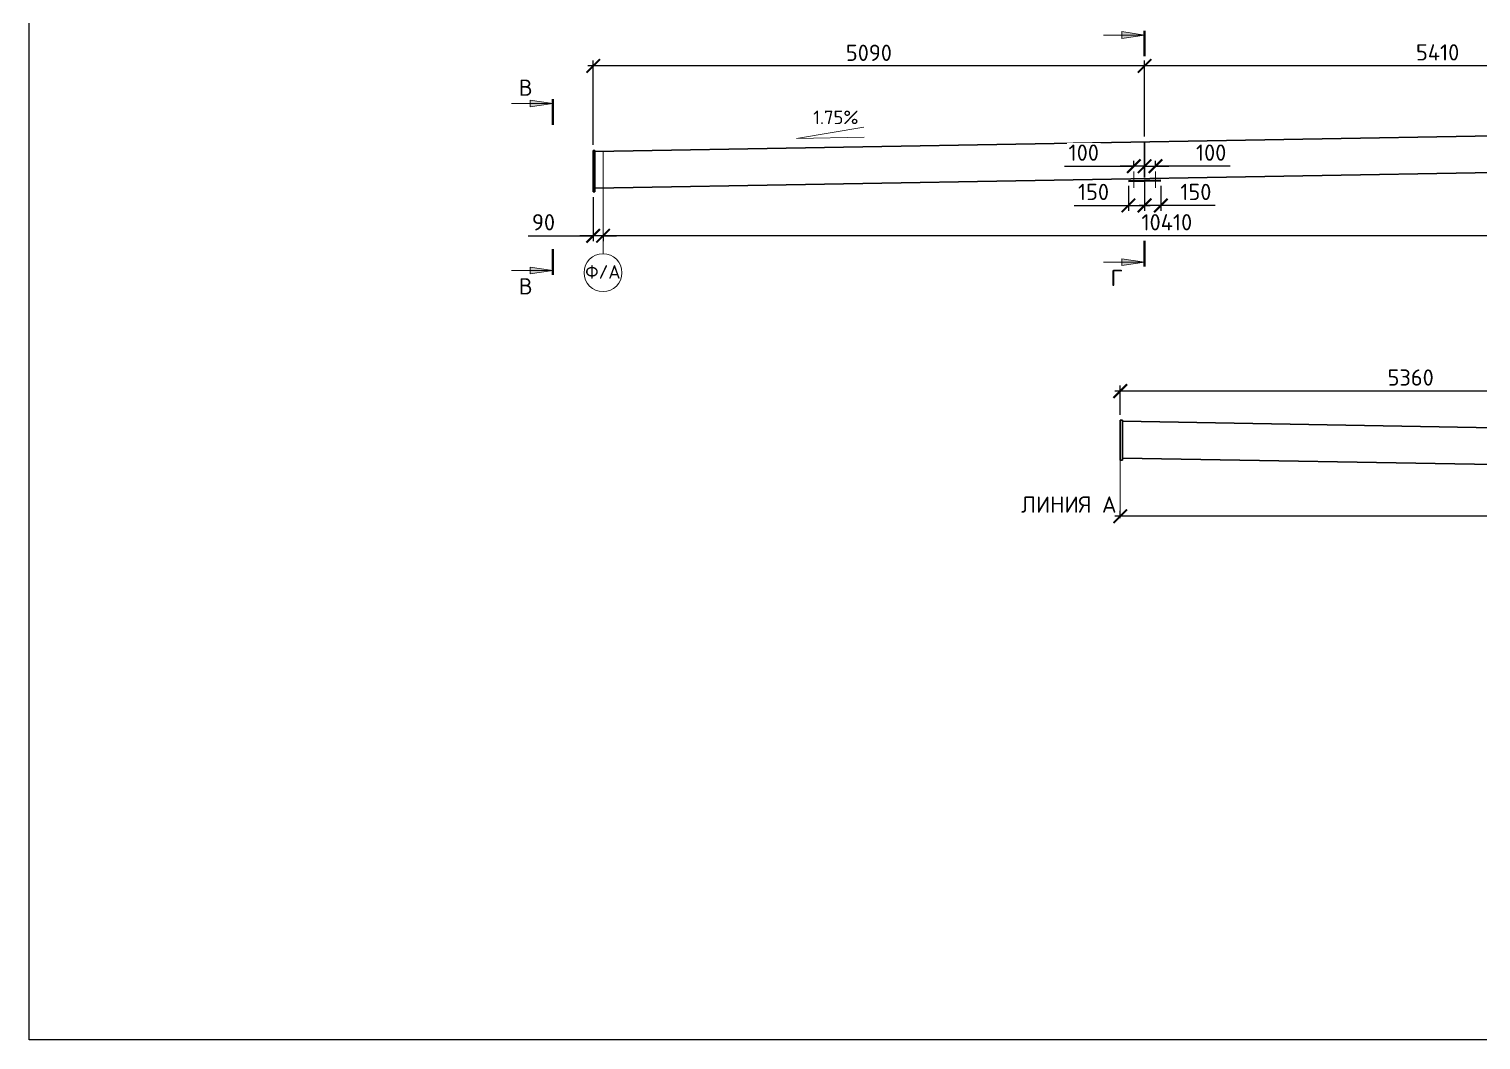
# Model space of a CAD drawing. Header units: millimetres. Extents: x -25910 to 49740, y -35080 to 0.
# Drawn here: x 0 to 13403, y -35080 to -25743 of the extents above; entities that cross this region are included whole.
import ezdxf

# ---------------------------------------------------------------- set-up
doc = ezdxf.new("R2010")
doc.units = ezdxf.units.MM
doc.linetypes.add('JIS_08_11', pattern=[12.8, 11, -0.6, 0.6, -0.6])
for name, color, linetype, lineweight in [('НАДПИСИ', 11, 'Continuous', 13), ('ОСЕВАЯ', 50, 'JIS_08_11', 13), ('ОСНОВНАЯ', 213, 'Continuous', 35)]:
    doc.layers.add(name, color=color, linetype=linetype, lineweight=lineweight)
doc.styles.add('_ОСК', font='isocpeur.ttf', dxfattribs={"height": 3})
doc.styles.add('ОСК', font='isocpeur.ttf')
doc.dimstyles.new('_ОСК', dxfattribs={"dimscale": 25, "dimtxt": 3, "dimasz": 2.5, "dimexe": 1, "dimexo": 1, "dimgap": 1, "dimtad": 3, "dimdec": 0, "dimzin": 1, "dimdsep": 46, "dimtxsty": '_ОСК', "dimblk": 'ARCHTICK', "dimcen": 2, "dimdle": 1, "dimclrt": 256, "dimadec": 0, "dimazin": 0, "dimtfac": 1, "dimtdec": 0, "dimtmove": 1, "dimatfit": 3, "dimfxl": 1, "dimtvp": 2.25, "dimtfill": 1, "dimtolj": 1, "dimtzin": 1, "dimarcsym": 0})

# ---------------------------------------------------------------- blocks, each defined once
blk = doc.blocks.new('_ArchTick')
at = {"color": 0, "linetype": 'ByBlock', "const_width": 0.15}
blk.add_lwpolyline([(-0.5, -0.5), (0.5, 0.5)], dxfattribs=at)
blk = doc.blocks.new('*D393')
at = {"layer": 'Defpoints', "color": 0, "transparency": 16777216}
for p in [(5208, -27246), (5299, -27589), (5208, -27653)]:
    blk.add_point(p, dxfattribs=at)
at = {"layer": 'НАДПИСИ', "color": 0, "lineweight": -2, "transparency": 16777216}
for p, q in [((5208, -27296), (5208, -27703)), ((4609, -27653), (5208, -27653)), ((5208, -27653), (5083, -27653)), ((5299, -27653), (5208, -27653)), ((5299, -27653), (5208, -27653)), ((5299, -27639), (5299, -27703)), ((5299, -27653), (5424, -27653))]:
    blk.add_line(p, q, dxfattribs=at)
at = {"layer": 'НАДПИСИ', "color": 0, "lineweight": -2, "transparency": 16777216, "xscale": 125, "yscale": 125, "zscale": 125}
blk.add_blockref('_ArchTick', (5208, -27653), dxfattribs=at)
at = {"layer": 'НАДПИСИ', "color": 0, "lineweight": -2, "transparency": 16777216, "xscale": 125, "yscale": 125, "zscale": 125, "rotation": 180}
blk.add_blockref('_ArchTick', (5299, -27653), dxfattribs=at)
at = {"layer": 'НАДПИСИ', "transparency": 16777216, "insert": (4749, -27528), "char_height": 150, "attachment_point": 5, "style": '_ОСК', "bg_fill": 3, "box_fill_scale": 1.1, "bg_fill_color": 256, "bg_fill_true_color": 13158600, "bg_fill_transparency": 0}
blk.add_mtext('\\A1;90', dxfattribs=at)
blk = doc.blocks.new('*D394')
at = {"layer": 'Defpoints', "color": 0, "transparency": 16777216}
for p in [(15708, -27050), (5299, -27589), (5299, -27653)]:
    blk.add_point(p, dxfattribs=at)
at = {"layer": 'НАДПИСИ', "color": 0, "lineweight": -2, "transparency": 16777216}
for p, q in [((15708, -27100), (15708, -27703)), ((15758, -27653), (5249, -27653)), ((5299, -27639), (5299, -27703))]:
    blk.add_line(p, q, dxfattribs=at)
at = {"layer": 'НАДПИСИ', "color": 0, "lineweight": -2, "transparency": 16777216, "xscale": 125, "yscale": 125, "zscale": 125, "rotation": 180}
blk.add_blockref('_ArchTick', (5299, -27653), dxfattribs=at)
at = {"layer": 'НАДПИСИ', "color": 0, "lineweight": -2, "transparency": 16777216, "xscale": 125, "yscale": 125, "zscale": 125}
blk.add_blockref('_ArchTick', (15708, -27653), dxfattribs=at)
at = {"layer": 'НАДПИСИ', "transparency": 16777216, "insert": (10503, -27528), "char_height": 150, "attachment_point": 5, "style": '_ОСК', "bg_fill": 3, "box_fill_scale": 1.1, "bg_fill_color": 256, "bg_fill_true_color": 13158600, "bg_fill_transparency": 0}
blk.add_mtext('\\A1;10410', dxfattribs=at)
blk = doc.blocks.new('*D409')
at = {"layer": 'Defpoints', "color": 0, "transparency": 16777216}
for p in [(10073, -30243), (21484, -30243), (10073, -30310)]:
    blk.add_point(p, dxfattribs=at)
at = {"layer": 'НАДПИСИ', "color": 0, "lineweight": -2, "transparency": 16777216}
for p, q in [((21534, -30243), (10023, -30243)), ((10073, -30260), (10073, -30193))]:
    blk.add_line(p, q, dxfattribs=at)
at = {"layer": 'НАДПИСИ', "color": 0, "lineweight": -2, "transparency": 16777216, "xscale": 125, "yscale": 125, "zscale": 125, "rotation": 180}
blk.add_blockref('_ArchTick', (10073, -30243), dxfattribs=at)
at = {"layer": 'НАДПИСИ', "color": 0, "lineweight": -2, "transparency": 16777216, "xscale": 125, "yscale": 125, "zscale": 125}
blk.add_blockref('_ArchTick', (21484, -30243), dxfattribs=at)
at = {"layer": 'НАДПИСИ', "transparency": 16777216, "insert": (16584, -30118), "char_height": 150, "attachment_point": 5, "style": '_ОСК', "bg_fill": 3, "box_fill_scale": 1.1, "bg_fill_color": 256, "bg_fill_true_color": 13158600, "bg_fill_transparency": 0}
blk.add_mtext('\\A1;11410', dxfattribs=at)
blk = doc.blocks.new('*D411')
at = {"layer": 'Defpoints', "color": 0, "transparency": 16777216}
for p in [(5208, -26084), (10298, -26785), (5208, -26864)]:
    blk.add_point(p, dxfattribs=at)
at = {"layer": 'НАДПИСИ', "color": 0, "lineweight": -2, "transparency": 16777216}
for p, q in [((10348, -26084), (5158, -26084)), ((5208, -26814), (5208, -26034)), ((10298, -26735), (10298, -26034))]:
    blk.add_line(p, q, dxfattribs=at)
at = {"layer": 'НАДПИСИ', "color": 0, "lineweight": -2, "transparency": 16777216, "xscale": 125, "yscale": 125, "zscale": 125, "rotation": 180}
blk.add_blockref('_ArchTick', (5208, -26084), dxfattribs=at)
at = {"layer": 'НАДПИСИ', "color": 0, "lineweight": -2, "transparency": 16777216, "xscale": 125, "yscale": 125, "zscale": 125}
blk.add_blockref('_ArchTick', (10298, -26084), dxfattribs=at)
at = {"layer": 'НАДПИСИ', "transparency": 16777216, "insert": (7753, -25963), "char_height": 150, "attachment_point": 5, "style": '_ОСК', "bg_fill": 3, "box_fill_scale": 1.1, "bg_fill_color": 256, "bg_fill_true_color": 13158600, "bg_fill_transparency": 0}
blk.add_mtext('\\A1;5090', dxfattribs=at)
blk = doc.blocks.new('*D412')
at = {"layer": 'Defpoints', "color": 0, "transparency": 16777216}
for p in [(10298, -26084), (10298, -26785), (15708, -26680)]:
    blk.add_point(p, dxfattribs=at)
at = {"layer": 'НАДПИСИ', "color": 0, "lineweight": -2, "transparency": 16777216}
for p, q in [((15758, -26084), (10248, -26084)), ((10298, -26735), (10298, -26034)), ((15708, -26630), (15708, -26034))]:
    blk.add_line(p, q, dxfattribs=at)
at = {"layer": 'НАДПИСИ', "color": 0, "lineweight": -2, "transparency": 16777216, "xscale": 125, "yscale": 125, "zscale": 125, "rotation": 180}
blk.add_blockref('_ArchTick', (10298, -26084), dxfattribs=at)
at = {"layer": 'НАДПИСИ', "color": 0, "lineweight": -2, "transparency": 16777216, "xscale": 125, "yscale": 125, "zscale": 125}
blk.add_blockref('_ArchTick', (15708, -26084), dxfattribs=at)
at = {"layer": 'НАДПИСИ', "transparency": 16777216, "insert": (13003, -25959), "char_height": 150, "attachment_point": 5, "style": '_ОСК', "bg_fill": 3, "box_fill_scale": 1.1, "bg_fill_color": 256, "bg_fill_true_color": 13158600, "bg_fill_transparency": 0}
blk.add_mtext('\\A1;5410', dxfattribs=at)
blk = doc.blocks.new('*D417')
at = {"layer": 'Defpoints', "color": 0, "transparency": 16777216}
for p in [(10073, -29087), (10073, -29356), (15434, -29460)]:
    blk.add_point(p, dxfattribs=at)
at = {"layer": 'НАДПИСИ', "color": 0, "lineweight": -2, "transparency": 16777216}
for p, q in [((10073, -29306), (10073, -29037)), ((15434, -29410), (15434, -29037)), ((15484, -29087), (10023, -29087))]:
    blk.add_line(p, q, dxfattribs=at)
at = {"layer": 'НАДПИСИ', "color": 0, "lineweight": -2, "transparency": 16777216, "xscale": 125, "yscale": 125, "zscale": 125, "rotation": 180}
blk.add_blockref('_ArchTick', (10073, -29087), dxfattribs=at)
at = {"layer": 'НАДПИСИ', "color": 0, "lineweight": -2, "transparency": 16777216, "xscale": 125, "yscale": 125, "zscale": 125}
blk.add_blockref('_ArchTick', (15434, -29087), dxfattribs=at)
at = {"layer": 'НАДПИСИ', "transparency": 16777216, "insert": (12754, -28962), "char_height": 150, "width": 114.82, "attachment_point": 5, "style": '_ОСК', "bg_fill": 3, "box_fill_scale": 1.1, "bg_fill_color": 256, "bg_fill_true_color": 13158600, "bg_fill_transparency": 0}
blk.add_mtext('\\A1;5360', dxfattribs=at)
blk = doc.blocks.new('*D361')
at = {"layer": 'Defpoints', "color": 0, "transparency": 16777216}
for p in [(10298, -27087), (10448, -27143), (10298, -27373)]:
    blk.add_point(p, dxfattribs=at)
at = {"layer": 'НАДПИСИ', "color": 0, "lineweight": -2, "transparency": 16777216}
for p, q in [((10298, -27137), (10298, -27423)), ((10448, -27193), (10448, -27423)), ((10498, -27373), (10248, -27373)), ((10949, -27373), (10448, -27373))]:
    blk.add_line(p, q, dxfattribs=at)
at = {"layer": 'НАДПИСИ', "color": 0, "lineweight": -2, "transparency": 16777216, "xscale": 125, "yscale": 125, "zscale": 125, "rotation": 180}
blk.add_blockref('_ArchTick', (10298, -27373), dxfattribs=at)
at = {"layer": 'НАДПИСИ', "color": 0, "lineweight": -2, "transparency": 16777216, "xscale": 125, "yscale": 125, "zscale": 125}
blk.add_blockref('_ArchTick', (10448, -27373), dxfattribs=at)
at = {"layer": 'НАДПИСИ', "transparency": 16777216, "insert": (10771, -27248), "char_height": 150, "attachment_point": 5, "style": '_ОСК', "bg_fill": 3, "box_fill_scale": 1.1, "bg_fill_color": 256, "bg_fill_true_color": 13158600, "bg_fill_transparency": 0}
blk.add_mtext('\\A1;150', dxfattribs=at)
blk = doc.blocks.new('*D362')
at = {"layer": 'Defpoints', "color": 0, "transparency": 16777216}
for p in [(10148, -27143), (10298, -27087), (10298, -27373)]:
    blk.add_point(p, dxfattribs=at)
at = {"layer": 'НАДПИСИ', "color": 0, "lineweight": -2, "transparency": 16777216}
for p, q in [((10148, -27193), (10148, -27423)), ((10298, -27137), (10298, -27423)), ((9648, -27373), (10148, -27373)), ((10098, -27373), (10348, -27373))]:
    blk.add_line(p, q, dxfattribs=at)
at = {"layer": 'НАДПИСИ', "color": 0, "lineweight": -2, "transparency": 16777216, "xscale": 125, "yscale": 125, "zscale": 125, "rotation": 180}
blk.add_blockref('_ArchTick', (10148, -27373), dxfattribs=at)
at = {"layer": 'НАДПИСИ', "color": 0, "lineweight": -2, "transparency": 16777216, "xscale": 125, "yscale": 125, "zscale": 125}
blk.add_blockref('_ArchTick', (10298, -27373), dxfattribs=at)
at = {"layer": 'НАДПИСИ', "transparency": 16777216, "insert": (9826, -27248), "char_height": 150, "attachment_point": 5, "style": '_ОСК', "bg_fill": 3, "box_fill_scale": 1.1, "bg_fill_color": 256, "bg_fill_true_color": 13158600, "bg_fill_transparency": 0}
blk.add_mtext('\\A1;150', dxfattribs=at)
blk = doc.blocks.new('*D299')
at = {"layer": 'Defpoints', "color": 0, "transparency": 16777216}
for p in [(10198, -27010), (10198, -27051), (10298, -27087)]:
    blk.add_point(p, dxfattribs=at)
at = {"layer": 'НАДПИСИ', "color": 0, "lineweight": -2, "transparency": 16777216}
for p, q in [((9558, -27010), (10198, -27010)), ((10198, -27010), (10073, -27010)), ((10198, -27001), (10198, -26960)), ((10298, -27010), (10198, -27010)), ((10298, -27010), (10198, -27010)), ((10298, -27037), (10298, -26960)), ((10298, -27010), (10423, -27010))]:
    blk.add_line(p, q, dxfattribs=at)
at = {"layer": 'НАДПИСИ', "color": 0, "lineweight": -2, "transparency": 16777216, "xscale": 125, "yscale": 125, "zscale": 125}
blk.add_blockref('_ArchTick', (10198, -27010), dxfattribs=at)
at = {"layer": 'НАДПИСИ', "color": 0, "lineweight": -2, "transparency": 16777216, "xscale": 125, "yscale": 125, "zscale": 125, "rotation": 180}
blk.add_blockref('_ArchTick', (10298, -27010), dxfattribs=at)
at = {"layer": 'НАДПИСИ', "transparency": 16777216, "insert": (9736, -26885), "char_height": 150, "attachment_point": 5, "style": '_ОСК', "bg_fill": 3, "box_fill_scale": 1.1, "bg_fill_color": 256, "bg_fill_true_color": 13158600, "bg_fill_transparency": 0}
blk.add_mtext('\\A1;100', dxfattribs=at)
blk = doc.blocks.new('*D300')
at = {"layer": 'Defpoints', "color": 0, "transparency": 16777216}
for p in [(10298, -27046), (10398, -27010), (10398, -27051)]:
    blk.add_point(p, dxfattribs=at)
at = {"layer": 'НАДПИСИ', "color": 0, "lineweight": -2, "transparency": 16777216}
for p, q in [((10298, -27010), (10173, -27010)), ((10298, -26996), (10298, -26960)), ((10298, -27010), (10398, -27010)), ((10298, -27010), (10398, -27010)), ((10398, -27001), (10398, -26960)), ((10398, -27010), (10523, -27010)), ((11089, -27010), (10398, -27010))]:
    blk.add_line(p, q, dxfattribs=at)
at = {"layer": 'НАДПИСИ', "color": 0, "lineweight": -2, "transparency": 16777216, "xscale": 125, "yscale": 125, "zscale": 125}
blk.add_blockref('_ArchTick', (10298, -27010), dxfattribs=at)
at = {"layer": 'НАДПИСИ', "color": 0, "lineweight": -2, "transparency": 16777216, "xscale": 125, "yscale": 125, "zscale": 125, "rotation": 180}
blk.add_blockref('_ArchTick', (10398, -27010), dxfattribs=at)
at = {"layer": 'НАДПИСИ', "transparency": 16777216, "insert": (10912, -26885), "char_height": 150, "attachment_point": 5, "style": '_ОСК', "bg_fill": 3, "box_fill_scale": 1.1, "bg_fill_color": 256, "bg_fill_true_color": 13158600, "bg_fill_transparency": 0}
blk.add_mtext('\\A1;100', dxfattribs=at)

msp = doc.modelspace()

# ---------------------------------------------------------------- hatches: boundary and pattern name
at = {"layer": 'НАДПИСИ'}
h = msp.add_hatch(color=256, dxfattribs=at)
h.paths.add_polyline_path([(4836, -26431.4), (4625.3, -26431.4), (4625.3, -26400.3)])
h.paths.add_polyline_path([(4836, -26431.4), (4625.3, -26462.6), (4625.3, -26431.4)])
h = msp.add_hatch(color=256, dxfattribs=at)
h.paths.add_polyline_path([(10298.4, -27896), (10087.7, -27896), (10087.7, -27927.1)])
h.paths.add_polyline_path([(10298.4, -27896), (10087.7, -27864.8), (10087.7, -27896)])
h = msp.add_hatch(color=256, dxfattribs=at)
h.paths.add_polyline_path([(4836, -27973.5), (4625.3, -27973.5), (4625.3, -28004.7)])
h.paths.add_polyline_path([(4836, -27973.5), (4625.3, -27942.4), (4625.3, -27973.5)])

# ---------------------------------------------------------------- linework, layer by layer
at = {"color": 7, "lineweight": 70}
for p, q in [((4836, -26391.8), (4836, -26627)), ((4836, -28013.2), (4836, -27777.9))]:
    msp.add_line(p, q, dxfattribs=at)
msp.add_lwpolyline([(0, 0), (39557.4, 0), (39557.4, -35080.1), (0, -35080.1)], close=True)
at = {"layer": 'НАДПИСИ'}
for p, q in [((4836, -26431.4), (4625.3, -26400.3)), ((4625.3, -26400.3), (4625.3, -26431.4)), ((4454.8, -26431.4), (4836, -26431.4)), ((4836, -26431.4), (4625.3, -26462.6)), ((4625.3, -26462.6), (4625.3, -26431.4)), ((10298.4, -27896), (10087.7, -27864.8)), ((10087.7, -27864.8), (10087.7, -27896)), ((4454.8, -27973.5), (4836, -27973.5)), ((4836, -27973.5), (4625.3, -27942.4)), ((4625.3, -27942.4), (4625.3, -27973.5)), ((4836, -27973.5), (4625.3, -28004.7)), ((4625.3, -28004.7), (4625.3, -27973.5)), ((9917.2, -27896), (10298.4, -27896)), ((10298.4, -27896), (10087.7, -27927.1)), ((10087.7, -27927.1), (10087.7, -27896))]:
    msp.add_line(p, q, dxfattribs=at)
msp.add_circle((5298.6, -27993.9), 175, dxfattribs=at)
at = {"layer": 'ОСЕВАЯ', "linetype": 'JIS_08_11', "ltscale": 150}
msp.add_line((5298.6, -27818.9), (5298.6, -26872.6), dxfattribs=at)
at = {"layer": 'ОСНОВНАЯ'}
for p, q in [((15688.4, -26690.8), (5224.4, -26873.9)), ((15688.4, -26690.8), (5224.4, -26873.9)), ((10298.4, -27115.2), (10298.4, -26785.1)), ((5208.4, -27246.3), (5208.4, -26863.9)), ((5224.4, -26863.9), (5208.4, -26863.9)), ((5224.4, -27246.3), (5224.4, -26863.9)), ((5224.4, -26873.9), (5224.4, -26863.9)), ((15688.4, -27030.8), (5224.4, -27213.9)), ((5224.4, -27246.3), (5208.4, -27246.3)), ((10073.4, -29726.2), (10073.4, -29356.2)), ((10093.4, -29356.2), (10073.4, -29356.2)), ((10093.4, -29726.2), (10093.4, -29356.2)), ((10093.4, -29366.5), (21557.4, -29567.1)), ((10093.4, -29366.5), (21557.4, -29567.1)), ((10093.4, -29726.2), (10073.4, -29726.2)), ((10093.4, -29706.6), (21557.4, -29907.2))]:
    msp.add_line(p, q, dxfattribs=at)

# ---------------------------------------------------------------- texts
at = {"layer": 'НАДПИСИ', "style": 'ОСК'}
for s, insert, char_height, width, attachment_point in [('В', (4521.4, -26360.2), 150, 373.756, 7), ('Ф/А', (5297.2, -27986.6), 125, 1000, 5), ('Г', (9983.8, -27967.2), 150, 373.756, 1), ('В', (4521.4, -28044.7), 150, 373.756, 1)]:
    msp.add_mtext(s, dxfattribs=dict(at, insert=insert, char_height=char_height, width=width, attachment_point=attachment_point))

# ---------------------------------------------------------------- next in the draw order: dimensions: what is measured, and where the dimension line sits
at = {"layer": 'НАДПИСИ'}
for base, p1, p2, picture, middle in [((5208.4, -26083.8), (10298.4, -26785.1), (5208.4, -26863.9), '*D411', (7753.4, -26087.8)), ((5208.4, -27652.7), (5298.6, -27588.8), (5208.4, -27246.3), '*D393', (4749.3, -27758.3)), ((10073.4, -29087.4), (15433.8, -29460), (10073.4, -29356.2), '*D417', (12753.6, -29087.4))]:
    dim = msp.add_linear_dim(base=base, p1=p1, p2=p2, angle=180, dimstyle='_ОСК', dxfattribs=at)
    dim.commit()
    dim.dimension.update_dxf_attribs({"geometry": picture, "text_midpoint": middle, "dimtype": 160})
dim = msp.add_linear_dim(base=(10073.4, -30242.6), p1=(21484, -30242.6), p2=(10073.4, -30310.1), angle=180, text='11410', dimstyle='_ОСК', dxfattribs=at)
dim.commit()
dim.dimension.update_dxf_attribs({"geometry": '*D409', "text_midpoint": (16584.4, -30242.6), "dimtype": 160})

# ---------------------------------------------------------------- next in the draw order: linework, layer by layer
for p, q in [((10087.7, -25767.7), (10087.7, -25798.9)), ((10087.7, -25830), (10087.7, -25798.9)), ((7085.2, -26754), (7706.8, -26649.4)), ((7085.2, -26754), (7708.5, -26743.1)), ((10073.4, -29541.2), (10073.4, -30242.6))]:
    msp.add_line(p, q, dxfattribs=at)

# ---------------------------------------------------------------- next in the draw order: texts
at = {"layer": 'НАДПИСИ', "attachment_point": 7, "style": 'ОСК'}
for s, insert, char_height, width in [('1.75%', (7239.1, -26621.8), 125, 754.734), ('ЛИНИЯ А', (9158.2, -30210.6), 150, 1243.879)]:
    msp.add_mtext(s, dxfattribs=dict(at, insert=insert, char_height=char_height, width=width))

# ---------------------------------------------------------------- next in the draw order: dimensions: what is measured, and where the dimension line sits
at = {"layer": 'НАДПИСИ'}
for base, p1, p2, picture, middle in [((10298.4, -26083.8), (15708.4, -26680.4), (10298.4, -26785.1), '*D412', (13003.4, -26083.8)), ((5298.6, -27652.7), (15708.4, -27050.5), (5298.6, -27588.8), '*D394', (10503.5, -27652.7))]:
    dim = msp.add_linear_dim(base=base, p1=p1, p2=p2, angle=180, dimstyle='_ОСК', dxfattribs=at)
    dim.commit()
    dim.dimension.update_dxf_attribs({"geometry": picture, "text_midpoint": middle, "dimtype": 160})

# ---------------------------------------------------------------- next in the draw order: hatches: boundary and pattern name
h = msp.add_hatch(color=256, dxfattribs=at)
h.paths.add_polyline_path([(10298.4, -25798.9), (10087.7, -25798.9), (10087.7, -25767.7)])
h.paths.add_polyline_path([(10298.4, -25798.9), (10087.7, -25830), (10087.7, -25798.9)])

# ---------------------------------------------------------------- next in the draw order: linework, layer by layer
at = {"color": 7, "lineweight": 70}
for p, q in [((10298.4, -25759.3), (10298.4, -25994.5)), ((10298.4, -27935.6), (10298.4, -27700.4))]:
    msp.add_line(p, q, dxfattribs=at)
at = {"layer": 'НАДПИСИ'}
for p, q in [((9917.2, -25798.9), (10298.4, -25798.9)), ((10298.4, -25798.9), (10087.7, -25767.7)), ((10298.4, -25798.9), (10087.7, -25830))]:
    msp.add_line(p, q, dxfattribs=at)
at = {"layer": 'ОСНОВНАЯ', "color": 1, "lineweight": 50}
msp.add_line((10148.4, -27148.5), (10448.4, -27143.3), dxfattribs=at)

# ---------------------------------------------------------------- next in the draw order: dimensions: what is measured, and where the dimension line sits
at = {"layer": 'НАДПИСИ'}
dim = msp.add_linear_dim(base=(10298.4, -27372.8), p1=(10448.4, -27143.3), p2=(10298.4, -27087.4), angle=180, dimstyle='_ОСК', dxfattribs=at)
dim.commit()
dim.dimension.update_dxf_attribs({"geometry": '*D361', "text_midpoint": (10771.1, -27406.8), "dimtype": 160})

# ---------------------------------------------------------------- next in the draw order: dimensions: what is measured, and where the dimension line sits
dim = msp.add_linear_dim(base=(10298.4, -27372.8), p1=(10148.4, -27143.3), p2=(10298.4, -27087.4), dimstyle='_ОСК', dxfattribs=at)
dim.commit()
dim.dimension.update_dxf_attribs({"geometry": '*D362', "text_midpoint": (9825.6, -27406.8), "dimtype": 160})

# ---------------------------------------------------------------- next in the draw order: linework, layer by layer
for p, q in [((10198.4, -27210.2), (10198.4, -27060.6)), ((10398.4, -27210.2), (10398.4, -27060.6))]:
    msp.add_line(p, q, dxfattribs=at)

# ---------------------------------------------------------------- next in the draw order: dimensions: what is measured, and where the dimension line sits
dim = msp.add_linear_dim(base=(10198.4, -27009.9), p1=(10298.4, -27087.4), p2=(10198.4, -27050.6), dimstyle='_ОСК', dxfattribs=at)
dim.commit()
dim.dimension.update_dxf_attribs({"geometry": '*D299', "text_midpoint": (9735.7, -27038.8), "dimtype": 160})

# ---------------------------------------------------------------- next in the draw order: dimensions: what is measured, and where the dimension line sits
dim = msp.add_linear_dim(base=(10398.4, -27009.9), p1=(10298.4, -27046.1), p2=(10398.4, -27050.6), dimstyle='_ОСК', dxfattribs=at)
dim.commit()
dim.dimension.update_dxf_attribs({"geometry": '*D300', "text_midpoint": (10911.7, -26964.1), "dimtype": 160})

doc.saveas('drawing.dxf')
